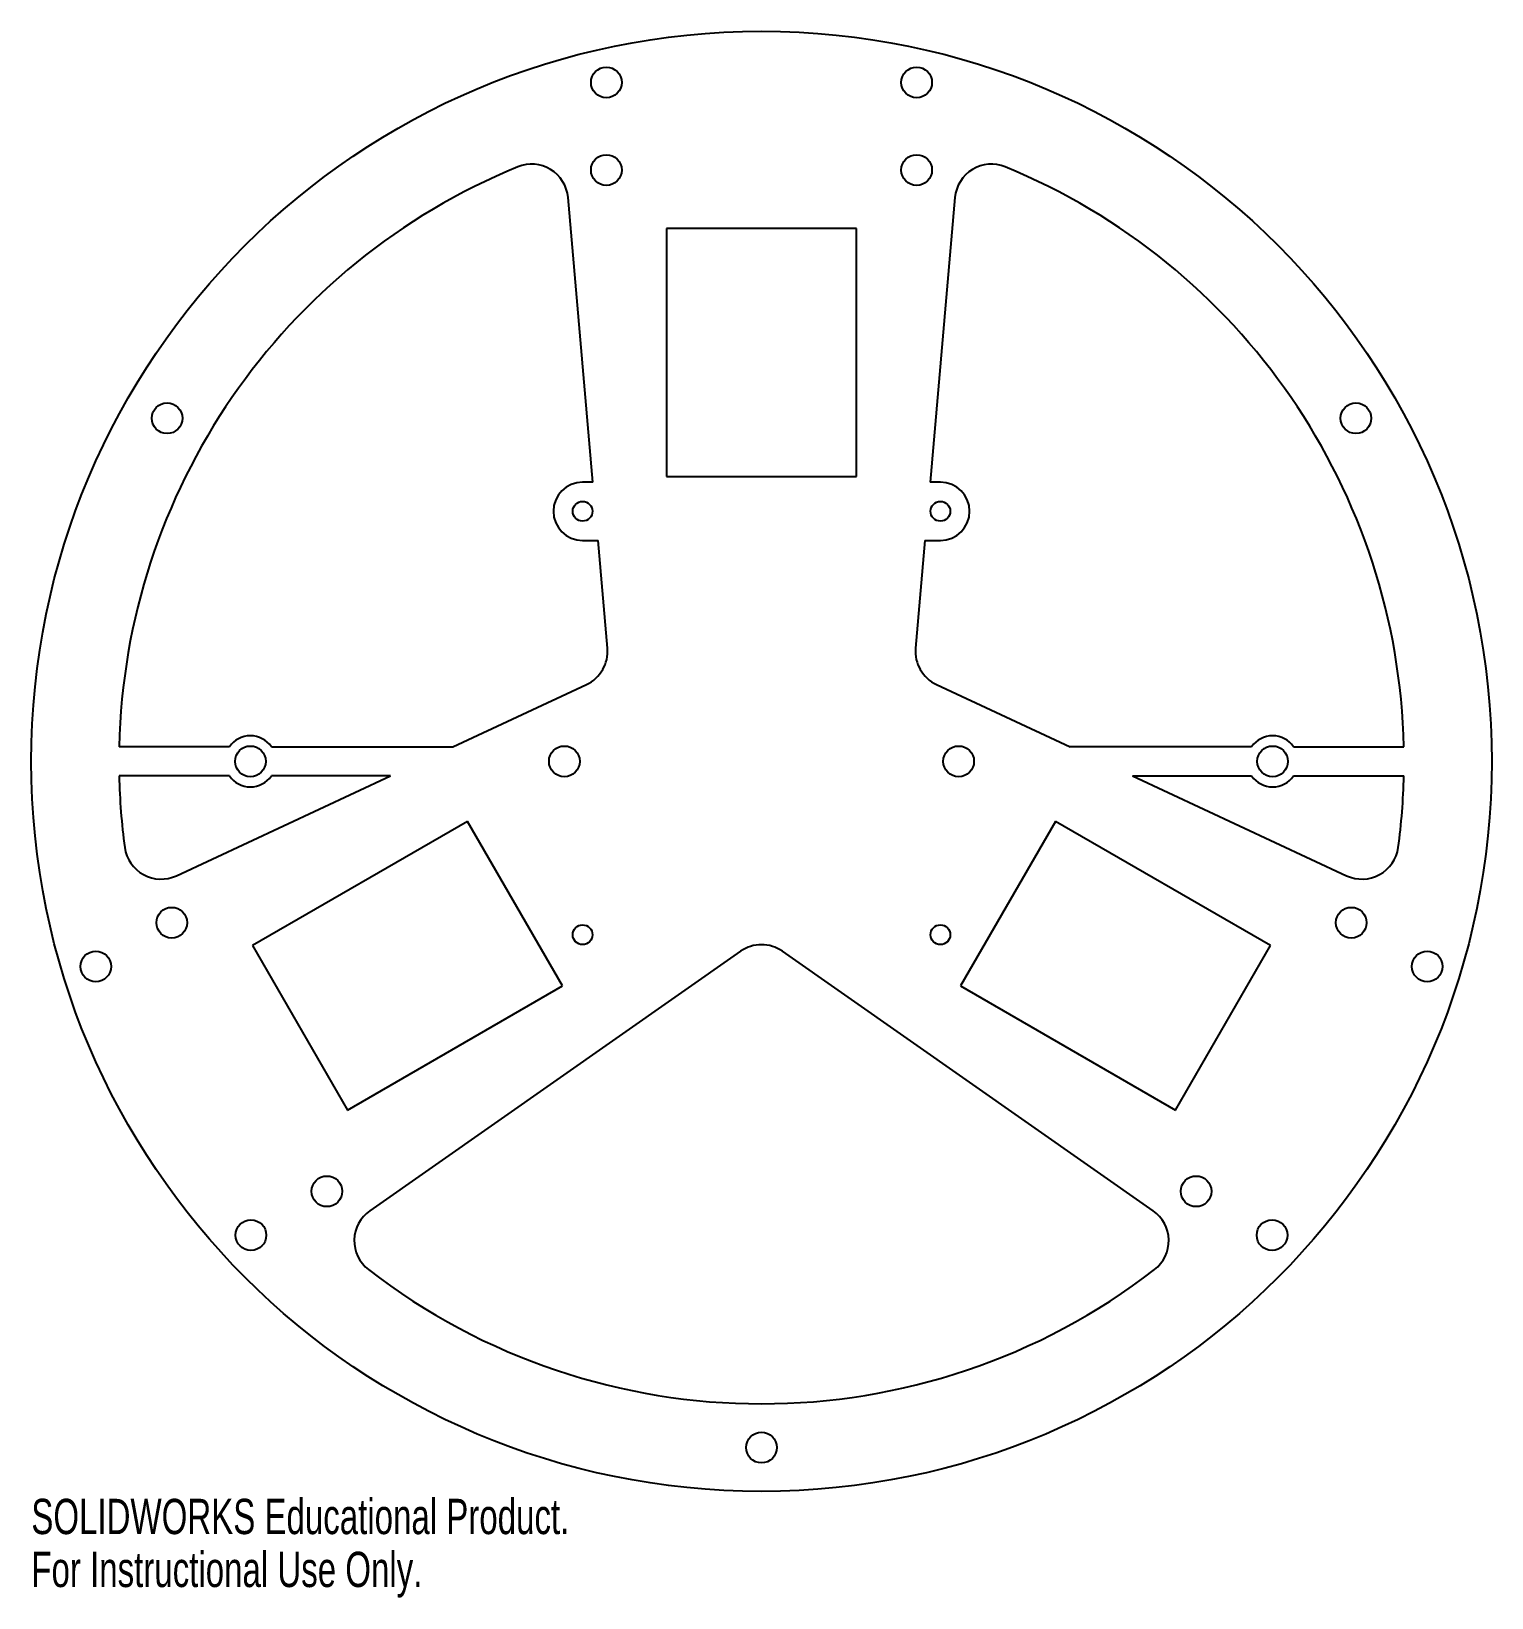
# Model space of a CAD drawing. Header units: millimetres. Extents: x -100 to 100, y -115 to 100.
import ezdxf

# ---------------------------------------------------------------- set-up
doc = ezdxf.new("R2010")
doc.units = ezdxf.units.MM
doc.styles.add('SLDTEXTSTYLE0', font='TXT', dxfattribs={"width": 0.7})

msp = doc.modelspace()

# ---------------------------------------------------------------- linework, layer by layer
at = {"color": 7, "linetype": 'Continuous', "lineweight": 25}
for p, q in [((-23.09, 38.25), (-26.5, 77.23)), ((26.5, 77.23), (23.09, 38.25)), ((13, 73), (-13, 73)), ((-13, 73), (-13, 39)), ((13, 39), (13, 73)), ((-13, 39), (13, 39)), ((-23.09, 38.25), (-24.5, 38.25)), ((24.5, 38.25), (23.09, 38.25)), ((-24.5, 30.25), (-22.39, 30.25)), ((-21.1, 15.49), (-22.39, 30.25)), ((22.39, 30.25), (21.1, 15.49)), ((22.39, 30.25), (24.5, 30.25)), ((-42.26, 2), (-23.97, 10.53)), ((23.97, 10.53), (42.26, 2)), ((-72.87, 2), (-87.98, 2)), ((-67.13, 2), (-42.26, 2)), ((67.13, 2), (42.26, 2)), ((72.87, 2), (87.98, 2)), ((-72.87, -2), (-87.98, -2)), ((-80.14, -15.66), (-50.83, -2)), ((-50.83, -2), (-67.13, -2)), ((50.83, -2), (80.14, -15.66)), ((50.83, -2), (67.13, -2)), ((72.87, -2), (87.98, -2)), ((-40.27, -8.24), (-69.72, -25.24)), ((-27.27, -30.76), (-40.27, -8.24)), ((40.27, -8.24), (27.27, -30.76)), ((69.72, -25.24), (40.27, -8.24)), ((-69.72, -25.24), (-56.72, -47.76)), ((56.72, -47.76), (69.72, -25.24)), ((-2.87, -26.02), (-53.63, -61.57)), ((53.63, -61.57), (2.87, -26.02)), ((-56.72, -47.76), (-27.27, -30.76)), ((27.27, -30.76), (56.72, -47.76))]:
    msp.add_line(p, q, dxfattribs=at)
for centre, radius in [((0, 0), 100), ((-21.25, 93), 2.1), ((21.25, 93), 2.1), ((-21.25, 81), 2.1), ((21.25, 81), 2.1), ((-81.41, 47), 2.1), ((81.41, 47), 2.1), ((-24.5, 34.25), 1.35), ((24.5, 34.25), 1.35), ((-70, 0), 2.1), ((-27, 0), 2.1), ((27, 0), 2.1), ((70, 0), 2.1), ((-80.77, -22.1), 2.1), ((80.77, -22.1), 2.1), ((-24.5, -23.75), 1.35), ((24.5, -23.75), 1.35), ((-91.17, -28.1), 2.1), ((91.17, -28.1), 2.1), ((-59.52, -58.9), 2.1), ((59.52, -58.9), 2.1), ((-69.92, -64.9), 2.1), ((69.92, -64.9), 2.1), ((0, -94), 2.1)]:
    msp.add_circle(centre, radius, dxfattribs=at)
for centre, radius, start, end in [((-31.48, 76.8), 5, 5, 112.2916), ((31.48, 76.8), 5, 67.7084, 175), ((0, 0), 88, 112.2916, 178.6977), ((0, 0), 88, 1.3023, 67.7084), ((-24.5, 34.25), 4, 90, 270), ((24.5, 34.25), 4, 270, 90), ((-26.08, 15.06), 5, 295, 5), ((26.08, 15.06), 5, 175, 245), ((-70, 0), 3.5, 34.8499, 145.1501), ((70, 0), 3.5, 34.8499, 145.1501), ((0, 0), 88, 181.3023, 187.7084), ((-70, 0), 3.5, 214.8499, 325.1501), ((70, 0), 3.5, 214.8499, 325.1501), ((0, 0), 88, 352.2916, 358.6977), ((-82.25, -11.13), 5, 187.7084, 295), ((82.25, -11.13), 5, 245, 352.2916), ((0, -30.12), 5, 55, 125), ((-50.77, -65.66), 5, 125, 232.2916), ((50.77, -65.66), 5, 307.7084, 55), ((0, 0), 88, 232.2916, 307.7084)]:
    msp.add_arc(centre, radius, start, end, dxfattribs=at)

# ---------------------------------------------------------------- texts
at = {"color": 7, "linetype": 'Continuous', "char_height": 4.8336, "attachment_point": 1, "style": 'SLDTEXTSTYLE0'}
for s, insert in [('SOLIDWORKS Educational Product.', (-100, -101.02)), ('For Instructional Use Only.', (-100, -108.27))]:
    msp.add_mtext(s, dxfattribs=dict(at, insert=insert))

doc.saveas('drawing.dxf')
